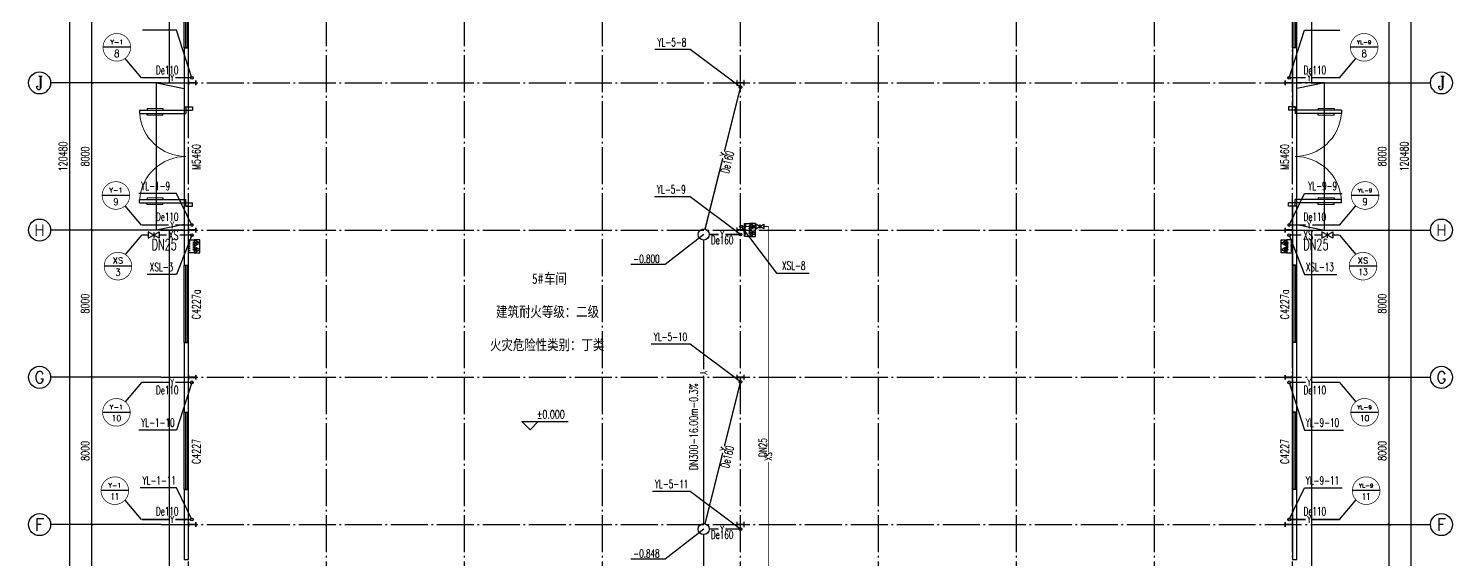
# Model space of a CAD drawing. Header units: millimetres. Extents: x 418304 to 847498, y 48187 to 111456.
# Drawn here: x 421323 to 421400.4, y 54653.5 to 54682.3 of the extents above; entities that cross this region are included whole.
import ezdxf
from ezdxf.enums import TextEntityAlignment as Align

# ---------------------------------------------------------------- set-up
doc = ezdxf.new("R2010")
doc.units = ezdxf.units.MM
doc.header["$LTSCALE"] = 1000
doc.linetypes.add('DOTE', pattern=[2.42, 2, -0.2, 0.02, -0.2])
for name, color, linetype in [('AXIS', 3, 'Continuous'), ('AXIS_TEXT', 7, 'Continuous'), ('COLUMN', 2, 'Continuous'), ('DIM_ELEV', 3, 'Continuous'), ('DIM_消防', 3, 'Continuous'), ('DIM_雨水', 3, 'Continuous'), ('DOTE', 8, 'DOTE'), ('EQUIP_消防', 7, 'Continuous'), ('PIPE-消防', 1, 'Continuous'), ('PIPE-雨水', 4, 'Continuous'), ('PUB_TEXT', 7, 'Continuous'), ('TEXT_消防', 7, 'Continuous'), ('TEXT_雨水', 7, 'Continuous'), ('TWT_LEAD', 3, 'Continuous'), ('TWT_TEXT', 7, 'Continuous'), ('VALVE_消防', 7, 'Continuous'), ('VPIPE-消防', 1, 'Continuous'), ('VPIPE-雨水', 4, 'Continuous'), ('WALL-PARAPET', 6, 'Continuous'), ('WELL_雨水', 4, 'Continuous'), ('WINDOW', 4, 'Continuous'), ('WINDOW_TEXT', 7, 'Continuous')]:
    doc.layers.add(name, color=color, linetype=linetype)
doc.styles.add('_TCH_AXIS', font='COMPLEX', dxfattribs={"bigfont": 'GBCBIG'})
doc.styles.add('_TCH_DIM', font='SIMPLEX', dxfattribs={"bigfont": 'GBCBIG'})
doc.styles.add('_TCH_DIM_T3', font='SIMPLEX', dxfattribs={"width": 0.705882, "bigfont": 'GBCBIG'})
doc.styles.add('_TCH_WINDOW', font='SIMPLEX', dxfattribs={"height": 3.5, "bigfont": 'GBCBIG'})
doc.styles.add('_TWT_CIRCLE', font='COMPLEX', dxfattribs={"width": 1.1, "height": 3, "bigfont": 'HZTXT'})
doc.styles.add('_TWT_PIPEDN', font='SIMPLEX', dxfattribs={"width": 0.8, "height": 3, "bigfont": 'HZTXT'})
doc.styles.add('_TWT_PIPETEXT', font='SIMPLEX', dxfattribs={"width": 0.8, "height": 3.5, "bigfont": 'HZTXT'})
doc.styles.add('_TWT_SERIAL', font='COMPLEX', dxfattribs={"width": 0.8, "height": 3, "bigfont": 'HZTXT'})
doc.styles.add('COMPLEX', font='COMPLEX')
doc.styles.add('YAYA', font='', dxfattribs={"width": 0.8, "height": 1})
doc.styles.get('YAYA').set_extended_font_data('SimSun')
doc.dimstyles.new('_TCH_ARCH&&150', dxfattribs={"dimtxt": 446.25, "dimasz": 150, "dimexe": 375, "dimexo": 450, "dimgap": 150, "dimtad": 1, "dimdec": 0, "dimzin": 0, "dimdsep": 46, "dimtxsty": '_TCH_DIM_T3', "dimblk": 'ARCHTICK', "dimcen": 0.09, "dimclrt": 7, "dimazin": 2, "dimtfac": 1, "dimtdec": 0, "dimtix": 1, "dimtmove": 2, "dimatfit": 3, "dimfxl": 0, "dimtolj": 1, "dimtzin": 0, "dimarcsym": 0})

# ---------------------------------------------------------------- blocks, each defined once
blk = doc.blocks.new('A$C797E1D2B')
at = {"layer": 'COLUMN'}
h = blk.add_hatch(color=256, dxfattribs=at)
h.paths.add_polyline_path([(125, 400), (250, 400), (250, 388), (130, 388), (130, 200), (125, 200)])
h.paths.add_polyline_path([(0, 400), (125, 400), (125, 200), (120, 200), (120, 388), (0, 388)])
h.paths.add_polyline_path([(0, 12), (120, 12), (120, 200), (125, 200), (125, 0), (0, 0)])
h.paths.add_polyline_path([(125, 200), (130, 200), (130, 12), (250, 12), (250, 0), (125, 0)])
blk.add_lwpolyline([(250, 0), (250, 12), (130, 12), (130, 388), (250, 388), (250, 400), (0, 400), (0, 388), (120, 388), (120, 12), (0, 12), (0, 0)], close=True, dxfattribs=at)
blk = doc.blocks.new('消防软管卷盘')
blk.add_lwpolyline([(4963954, 151899), (4963954, 150312), (4964641, 150312), (4964641, 151899)], close=True)
for points, const_width in [([(4964134, 151704), (4964482, 151704)], 1), ([(4964134, 151566), (4964482, 151566)], 1), ([(4964134, 151428), (4964482, 151428)], 1), ([(4964134, 151290), (4964482, 151290)], 1), ([(4964134, 151152), (4964482, 151152)], 1), ([(4964134, 151014), (4964482, 151014)], 0.1), ([(4964134, 150876), (4964482, 150876)], 1), ([(4964134, 150738), (4964482, 150738)], 1), ([(4964150, 150600), (4964499, 150600)], 1), ([(4964150, 150462), (4964499, 150462)], 1)]:
    blk.add_lwpolyline(points, dxfattribs=dict(const_width=const_width))
for centre, start, end in [((4964134, 151636), 90, 270), ((4964134, 151360), 90, 270), ((4964134, 151084), 90, 270), ((4964482, 151498), 270, 90), ((4964482, 151222), 270, 90), ((4964482, 150946), 270, 90), ((4964134, 150808), 90, 270), ((4964150, 150532), 90, 270), ((4964499, 150670), 270, 90)]:
    blk.add_arc(centre, 69, start, end)
blk = doc.blocks.new('$TwtSys$00000546')
h = blk.add_hatch()
h.set_pattern_fill('ANSI31', color=256, scale=200, style=0)
h.set_pattern_definition([(45, (-38543.802, -6670.83), (-17.67767, 17.67767), [])])
h.paths.add_polyline_path([(-65, 174), (65, 174), (65, 44), (-65, 44)])
for points in [[(0, 344), (-198, 0), (198, 0)], [(-65, 174), (65, 174), (65, 44), (-65, 44)]]:
    blk.add_lwpolyline(points, close=True)
blk = doc.blocks.new('92623')
blk.add_lwpolyline([(8910066, 83014), (8909273, 83014), (8909273, 82670), (8910066, 82670)], close=True)
at = {"xscale": -0.5, "yscale": 0.5, "zscale": 0.5, "rotation": 89.99999999998747}
blk.add_blockref('消防软管卷盘', (8985223, 2565334), dxfattribs=at)
at = {"layer": 'EQUIP_消防', "color": 8, "rotation": 180}
for p in [(8909471, 83014), (8909868, 83014)]:
    blk.add_blockref('$TwtSys$00000546', p, dxfattribs=at)
blk = doc.blocks.new('$DorLib2D$00000011')
for p, q in [((-0.467, 0.471), (-0.467, -0.062)), ((-0.467, 0.471), (-0.433, 0.471)), ((-0.433, 0.471), (-0.433, 0.004)), ((0.433, 0.471), (0.433, 0.004)), ((0.467, 0.471), (0.433, 0.471)), ((0.467, 0.471), (0.467, -0.062)), ((-0.483, 0.396), (-0.467, 0.396)), ((-0.417, 0.396), (-0.433, 0.396)), ((0.417, 0.396), (0.433, 0.396)), ((0.483, 0.396), (0.467, 0.396)), ((-0.483, 0.235), (-0.467, 0.235)), ((-0.417, 0.235), (-0.433, 0.235)), ((0.417, 0.235), (0.433, 0.235)), ((0.483, 0.235), (0.467, 0.235)), ((-0.5, 0.004), (-0.433, 0.004)), ((-0.5, 0.004), (-0.5, -0.062)), ((0.5, 0.004), (0.433, 0.004)), ((0.5, 0.004), (0.5, -0.062)), ((-0.5, -0.062), (-0.467, -0.062)), ((0.5, -0.062), (0.467, -0.062))]:
    blk.add_line(p, q)
at = {"lineweight": 13}
for p, q in [((-0.483, 0.396), (-0.483, 0.235)), ((-0.417, 0.396), (-0.417, 0.235)), ((0.417, 0.396), (0.417, 0.235)), ((0.483, 0.396), (0.483, 0.235))]:
    blk.add_line(p, q, dxfattribs=at)
for centre, start, end in [((-0.467, 0.004), 0, 85.904), ((0.467, 0.004), 94.096, 180)]:
    blk.add_arc(centre, 0.467, start, end, dxfattribs=at)
blk = doc.blocks.new('$TCHSYS$WIN2D')
for p, q in [((-0.5, 0.5), (0.5, 0.5)), ((-0.5, 0.5), (-0.5, -0.5)), ((0.5, 0.5), (0.5, -0.5)), ((0.5, 0.167), (-0.5, 0.167)), ((0.5, -0.167), (-0.5, -0.167)), ((-0.5, -0.5), (0.5, -0.5))]:
    blk.add_line(p, q)
blk = doc.blocks.new('_AXISO')
blk.add_circle((0, 0), 0.5)
at = {"layer": 'AXIS_TEXT', "style": 'COMPLEX', "width": 1.041667}
blk.add_attdef('A', text='', height=0.56, dxfattribs=at).set_placement((-0.25, -0.28), (0.25, -0.28), align=Align.FIT)
blk = doc.blocks.new('_ArchTick')
at = {"color": 0, "linetype": 'ByBlock', "const_width": 0.15}
blk.add_lwpolyline([(-0.5, -0.5), (0.5, 0.5)], dxfattribs=at)
blk = doc.blocks.new('*D410')
at = {"layer": 'AXIS', "color": 0, "lineweight": -2}
for p, q in [((446962, 185838), (442087, 185838)), ((442462, 65358), (442462, 185838)), ((446962, 65358), (442087, 65358))]:
    blk.add_line(p, q, dxfattribs=at)
at = {"layer": 'Defpoints', "color": 0}
for p in [(442462, 185838), (447412, 185838), (447412, 65358)]:
    blk.add_point(p, dxfattribs=at)
at = {"layer": 'AXIS', "color": 0, "lineweight": -2, "xscale": 150, "yscale": 150, "zscale": 150}
for p, rotation in [((442462, 185838), 90), ((442462, 65358), 270)]:
    blk.add_blockref('_ArchTick', p, dxfattribs=dict(at, rotation=rotation))
at = {"layer": 'AXIS', "color": 7, "insert": (442089, 125598), "char_height": 446.2, "attachment_point": 5, "rotation": 90, "style": '_TCH_DIM_T3'}
blk.add_mtext('\\A1;120480', dxfattribs=at)
blk = doc.blocks.new('*D416')
at = {"layer": 'AXIS', "color": 0, "lineweight": -2}
for p, q in [((446962, 105598), (443287, 105598)), ((443662, 97598), (443662, 105598)), ((446962, 97598), (443287, 97598))]:
    blk.add_line(p, q, dxfattribs=at)
at = {"layer": 'Defpoints', "color": 0}
for p in [(443662, 105598), (447412, 105598), (447412, 97598)]:
    blk.add_point(p, dxfattribs=at)
at = {"layer": 'AXIS', "color": 0, "lineweight": -2, "xscale": 150, "yscale": 150, "zscale": 150}
for p, rotation in [((443662, 105598), 90), ((443662, 97598), 270)]:
    blk.add_blockref('_ArchTick', p, dxfattribs=dict(at, rotation=rotation))
at = {"layer": 'AXIS', "color": 7, "insert": (443289, 101598), "char_height": 446.2, "attachment_point": 5, "rotation": 90, "style": '_TCH_DIM_T3'}
blk.add_mtext('\\A1;8000', dxfattribs=at)
blk = doc.blocks.new('*D417')
at = {"layer": 'AXIS', "color": 0, "lineweight": -2}
for p, q in [((446962, 113598), (443287, 113598)), ((443662, 105598), (443662, 113598)), ((446962, 105598), (443287, 105598))]:
    blk.add_line(p, q, dxfattribs=at)
at = {"layer": 'Defpoints', "color": 0}
for p in [(443662, 113598), (447412, 113598), (447412, 105598)]:
    blk.add_point(p, dxfattribs=at)
at = {"layer": 'AXIS', "color": 0, "lineweight": -2, "xscale": 150, "yscale": 150, "zscale": 150}
for p, rotation in [((443662, 113598), 90), ((443662, 105598), 270)]:
    blk.add_blockref('_ArchTick', p, dxfattribs=dict(at, rotation=rotation))
at = {"layer": 'AXIS', "color": 7, "insert": (443289, 109598), "char_height": 446.2, "attachment_point": 5, "rotation": 90, "style": '_TCH_DIM_T3'}
blk.add_mtext('\\A1;8000', dxfattribs=at)
blk = doc.blocks.new('*D418')
at = {"layer": 'AXIS', "color": 0, "lineweight": -2}
for p, q in [((446962, 121598), (443287, 121598)), ((443662, 113598), (443662, 121598)), ((446962, 113598), (443287, 113598))]:
    blk.add_line(p, q, dxfattribs=at)
at = {"layer": 'Defpoints', "color": 0}
for p in [(443662, 121598), (447412, 121598), (447412, 113598)]:
    blk.add_point(p, dxfattribs=at)
at = {"layer": 'AXIS', "color": 0, "lineweight": -2, "xscale": 150, "yscale": 150, "zscale": 150}
for p, rotation in [((443662, 121598), 90), ((443662, 113598), 270)]:
    blk.add_blockref('_ArchTick', p, dxfattribs=dict(at, rotation=rotation))
at = {"layer": 'AXIS', "color": 7, "insert": (443289, 117598), "char_height": 446.2, "attachment_point": 5, "rotation": 90, "style": '_TCH_DIM_T3'}
blk.add_mtext('\\A1;8000', dxfattribs=at)
blk = doc.blocks.new('*D419')
at = {"layer": 'AXIS', "color": 0, "lineweight": -2}
for p, q in [((446962, 129598), (443287, 129598)), ((443662, 121598), (443662, 129598)), ((446962, 121598), (443287, 121598))]:
    blk.add_line(p, q, dxfattribs=at)
at = {"layer": 'Defpoints', "color": 0}
for p in [(443662, 129598), (447412, 129598), (447412, 121598)]:
    blk.add_point(p, dxfattribs=at)
at = {"layer": 'AXIS', "color": 0, "lineweight": -2, "xscale": 150, "yscale": 150, "zscale": 150}
for p, rotation in [((443662, 129598), 90), ((443662, 121598), 270)]:
    blk.add_blockref('_ArchTick', p, dxfattribs=dict(at, rotation=rotation))
at = {"layer": 'AXIS', "color": 7, "insert": (443289, 125598), "char_height": 446.2, "attachment_point": 5, "rotation": 90, "style": '_TCH_DIM_T3'}
blk.add_mtext('\\A1;8000', dxfattribs=at)
blk = doc.blocks.new('*D420')
at = {"layer": 'AXIS', "color": 0, "lineweight": -2}
for p, q in [((446962, 137598), (443287, 137598)), ((443662, 129598), (443662, 137598)), ((446962, 129598), (443287, 129598))]:
    blk.add_line(p, q, dxfattribs=at)
at = {"layer": 'Defpoints', "color": 0}
for p in [(443662, 137598), (447412, 137598), (447412, 129598)]:
    blk.add_point(p, dxfattribs=at)
at = {"layer": 'AXIS', "color": 0, "lineweight": -2, "xscale": 150, "yscale": 150, "zscale": 150}
for p, rotation in [((443662, 137598), 90), ((443662, 129598), 270)]:
    blk.add_blockref('_ArchTick', p, dxfattribs=dict(at, rotation=rotation))
at = {"layer": 'AXIS', "color": 7, "insert": (443289, 133598), "char_height": 446.2, "attachment_point": 5, "rotation": 90, "style": '_TCH_DIM_T3'}
blk.add_mtext('\\A1;8000', dxfattribs=at)
blk = doc.blocks.new('*D428')
at = {"layer": 'AXIS', "color": 0, "lineweight": -2}
for p, q in [((510862, 185838), (515737, 185838)), ((515362, 65358), (515362, 185838)), ((510862, 65358), (515737, 65358))]:
    blk.add_line(p, q, dxfattribs=at)
at = {"layer": 'Defpoints', "color": 0}
for p in [(510412, 185838), (515362, 185838), (510412, 65358)]:
    blk.add_point(p, dxfattribs=at)
at = {"layer": 'AXIS', "color": 0, "lineweight": -2, "xscale": 150, "yscale": 150, "zscale": 150}
for p, rotation in [((515362, 185838), 90), ((515362, 65358), 270)]:
    blk.add_blockref('_ArchTick', p, dxfattribs=dict(at, rotation=rotation))
at = {"layer": 'AXIS', "color": 7, "insert": (514989, 125598), "char_height": 446.2, "attachment_point": 5, "rotation": 90, "style": '_TCH_DIM_T3'}
blk.add_mtext('\\A1;120480', dxfattribs=at)
blk = doc.blocks.new('*D434')
at = {"layer": 'AXIS', "color": 0, "lineweight": -2}
for p, q in [((510862, 105598), (514537, 105598)), ((514162, 97598), (514162, 105598)), ((510862, 97598), (514537, 97598))]:
    blk.add_line(p, q, dxfattribs=at)
at = {"layer": 'Defpoints', "color": 0}
for p in [(510412, 105598), (514162, 105598), (510412, 97598)]:
    blk.add_point(p, dxfattribs=at)
at = {"layer": 'AXIS', "color": 0, "lineweight": -2, "xscale": 150, "yscale": 150, "zscale": 150}
for p, rotation in [((514162, 105598), 90), ((514162, 97598), 270)]:
    blk.add_blockref('_ArchTick', p, dxfattribs=dict(at, rotation=rotation))
at = {"layer": 'AXIS', "color": 7, "insert": (513789, 101598), "char_height": 446.2, "attachment_point": 5, "rotation": 90, "style": '_TCH_DIM_T3'}
blk.add_mtext('\\A1;8000', dxfattribs=at)
blk = doc.blocks.new('*D435')
at = {"layer": 'AXIS', "color": 0, "lineweight": -2}
for p, q in [((510862, 113598), (514537, 113598)), ((514162, 105598), (514162, 113598)), ((510862, 105598), (514537, 105598))]:
    blk.add_line(p, q, dxfattribs=at)
at = {"layer": 'Defpoints', "color": 0}
for p in [(510412, 113598), (514162, 113598), (510412, 105598)]:
    blk.add_point(p, dxfattribs=at)
at = {"layer": 'AXIS', "color": 0, "lineweight": -2, "xscale": 150, "yscale": 150, "zscale": 150}
for p, rotation in [((514162, 113598), 90), ((514162, 105598), 270)]:
    blk.add_blockref('_ArchTick', p, dxfattribs=dict(at, rotation=rotation))
at = {"layer": 'AXIS', "color": 7, "insert": (513789, 109598), "char_height": 446.2, "attachment_point": 5, "rotation": 90, "style": '_TCH_DIM_T3'}
blk.add_mtext('\\A1;8000', dxfattribs=at)
blk = doc.blocks.new('*D436')
at = {"layer": 'AXIS', "color": 0, "lineweight": -2}
for p, q in [((510862, 121598), (514537, 121598)), ((514162, 113598), (514162, 121598)), ((510862, 113598), (514537, 113598))]:
    blk.add_line(p, q, dxfattribs=at)
at = {"layer": 'Defpoints', "color": 0}
for p in [(510412, 121598), (514162, 121598), (510412, 113598)]:
    blk.add_point(p, dxfattribs=at)
at = {"layer": 'AXIS', "color": 0, "lineweight": -2, "xscale": 150, "yscale": 150, "zscale": 150}
for p, rotation in [((514162, 121598), 90), ((514162, 113598), 270)]:
    blk.add_blockref('_ArchTick', p, dxfattribs=dict(at, rotation=rotation))
at = {"layer": 'AXIS', "color": 7, "insert": (513789, 117598), "char_height": 446.2, "attachment_point": 5, "rotation": 90, "style": '_TCH_DIM_T3'}
blk.add_mtext('\\A1;8000', dxfattribs=at)
blk = doc.blocks.new('*D437')
at = {"layer": 'AXIS', "color": 0, "lineweight": -2}
for p, q in [((510862, 129598), (514537, 129598)), ((514162, 121598), (514162, 129598)), ((510862, 121598), (514537, 121598))]:
    blk.add_line(p, q, dxfattribs=at)
at = {"layer": 'Defpoints', "color": 0}
for p in [(510412, 129598), (514162, 129598), (510412, 121598)]:
    blk.add_point(p, dxfattribs=at)
at = {"layer": 'AXIS', "color": 0, "lineweight": -2, "xscale": 150, "yscale": 150, "zscale": 150}
for p, rotation in [((514162, 129598), 90), ((514162, 121598), 270)]:
    blk.add_blockref('_ArchTick', p, dxfattribs=dict(at, rotation=rotation))
at = {"layer": 'AXIS', "color": 7, "insert": (513789, 125598), "char_height": 446.2, "attachment_point": 5, "rotation": 90, "style": '_TCH_DIM_T3'}
blk.add_mtext('\\A1;8000', dxfattribs=at)
blk = doc.blocks.new('*D438')
at = {"layer": 'AXIS', "color": 0, "lineweight": -2}
for p, q in [((510862, 137598), (514537, 137598)), ((514162, 129598), (514162, 137598)), ((510862, 129598), (514537, 129598))]:
    blk.add_line(p, q, dxfattribs=at)
at = {"layer": 'Defpoints', "color": 0}
for p in [(510412, 137598), (514162, 137598), (510412, 129598)]:
    blk.add_point(p, dxfattribs=at)
at = {"layer": 'AXIS', "color": 0, "lineweight": -2, "xscale": 150, "yscale": 150, "zscale": 150}
for p, rotation in [((514162, 137598), 90), ((514162, 129598), 270)]:
    blk.add_blockref('_ArchTick', p, dxfattribs=dict(at, rotation=rotation))
at = {"layer": 'AXIS', "color": 7, "insert": (513789, 133598), "char_height": 446.2, "attachment_point": 5, "rotation": 90, "style": '_TCH_DIM_T3'}
blk.add_mtext('\\A1;8000', dxfattribs=at)
blk = doc.blocks.new('$VALVE$00000296')
for points in [[(-125, 72), (-125, -72), (125, 72), (125, -72), (-125, 72)], [(0, 60), (0, -64)]]:
    blk.add_lwpolyline(points)
for p in [(-125, 0), (125, 0)]:
    blk.add_point(p)
blk = doc.blocks.new('$TwtSys$00000187')
blk.add_circle((0, 0, 0), 0.5)
blk = doc.blocks.new('32555')
at = {"layer": 'PIPE-消防', "linetype": 'Continuous'}
for points in [[(480424.9, 121794.8), (480424.9, 121821), (480451.2, 121821)], [(480424.9, 121794.8), (480451.2, 121794.8), (480451.2, 121821)]]:
    blk.add_hatch(color=256, dxfattribs=at).paths.add_polyline_path(points)
at = {"color": 8, "ltscale": 0.5}
for p, q in [((447171.7, 129597.8), (448671.7, 129297.8)), ((510651.7, 129597.8), (509151.7, 129297.8)), ((448671.7, 121897.8), (447171.7, 121597.8)), ((509151.7, 121897.8), (510651.7, 121597.8))]:
    blk.add_line(p, q, dxfattribs=at)
for points in [[(447871.7, 129597.8), (447871.7, 169597.8)], [(509951.7, 169597.8), (509951.7, 129597.8)], [(448671.7, 121597.8), (447171.7, 121597.8), (447171.7, 129597.8), (448671.7, 129597.8)], [(509151.7, 121597.8), (510651.7, 121597.8), (510651.7, 129597.8), (509151.7, 129597.8)], [(447871.7, 81597.8), (447871.7, 121597.8)], [(509951.7, 121597.8), (509951.7, 81597.8)]]:
    blk.add_lwpolyline(points, dxfattribs=at)
at = {"layer": 'AXIS'}
for p, q in [((447411.7, 129597.8), (441411.7, 129597.8)), ((510411.7, 129597.8), (516411.7, 129597.8)), ((447411.7, 121597.8), (441411.7, 121597.8)), ((510411.7, 121597.8), (516411.7, 121597.8)), ((447411.7, 113597.8), (441411.7, 113597.8)), ((510411.7, 113597.8), (516411.7, 113597.8)), ((447411.7, 105597.8), (441411.7, 105597.8)), ((510411.7, 105597.8), (516411.7, 105597.8))]:
    blk.add_line(p, q, dxfattribs=at)
at = {"layer": 'DIM_ELEV'}
for p, q in [((467471.9, 110751.2), (467021.9, 111201.2)), ((467021.9, 111201.2), (469541.9, 111201.2)), ((467471.9, 110751.2), (467921.9, 111201.2))]:
    blk.add_line(p, q, dxfattribs=at)
at = {"layer": 'DIM_消防'}
for p, q in [((445762.7, 131527.8), (444262.7, 131527.8)), ((446354.6, 129873), (445463.1, 130921.4)), ((511468.9, 129873), (512360.3, 130921.4)), ((513560.7, 131527.8), (512060.7, 131527.8)), ((445714.9, 123477.7), (444214.9, 123477.7)), ((513608.5, 123477.7), (512108.5, 123477.7)), ((446354.6, 121872.6), (445463.1, 122921)), ((511468.9, 121872.6), (512360.3, 122921)), ((478952.7, 121794.8), (480876.9, 119260)), ((446354.6, 121323), (445463.1, 120274.5)), ((449094.9, 121323), (448257, 119188.2, 3000)), ((508728.5, 121323), (509566.4, 119188.2, 3000)), ((511468.9, 121323), (512360.3, 120274.5)), ((445824.9, 119636.3), (444324.9, 119636.3)), ((480876.9, 119260), (482649.3, 119260)), ((513498.5, 119636.3), (511998.5, 119636.3)), ((448257, 119188.2, 3000), (446669.5, 119188.2, 3000)), ((509566.4, 119188.2, 3000), (511325.5, 119188.2, 3000)), ((446354.6, 113322.6), (445463.1, 112274.1)), ((511468.9, 113322.6), (512360.3, 112274.1)), ((445740.8, 111694), (444240.8, 111694)), ((513582.6, 111694), (512082.6, 111694)), ((445654.9, 107438.8), (444154.9, 107438.8)), ((446354.6, 105872.6), (445463.1, 106921)), ((511468.9, 105872.6), (512360.3, 106921)), ((513668.5, 107438.8), (512168.5, 107438.8))]:
    blk.add_line(p, q, dxfattribs=at)
at = {"layer": 'DIM_消防', "const_width": 37.5}
for points in [[(445762.7, 131527.8, 1), (444262.7, 131527.8, 1)], [(513560.7, 131527.8, 1), (512060.7, 131527.8, 1)], [(445714.9, 123477.7, 1), (444214.9, 123477.7, 1)], [(513608.5, 123477.7, 1), (512108.5, 123477.7, 1)], [(445824.9, 119636.3, 1), (444324.9, 119636.3, 1)], [(513498.5, 119636.3, 1), (511998.5, 119636.3, 1)], [(445740.8, 111694, 1), (444240.8, 111694, 1)], [(513582.6, 111694, 1), (512082.6, 111694, 1)], [(445654.9, 107438.8, 1), (444154.9, 107438.8, 1)], [(513668.5, 107438.8, 1), (512168.5, 107438.8, 1)]]:
    blk.add_lwpolyline(points, format="xyb", close=True, dxfattribs=at)
at = {"layer": 'DIM_雨水'}
for p, q in [((448260.9, 132462.1), (446408.2, 132462.1)), ((449094.9, 129873), (448260.9, 132462.1)), ((508728.5, 129873), (509562.6, 132462.1)), ((509562.6, 132462.1), (511482.6, 132462.1)), ((476181.3, 131401.4), (474261.3, 131401.4)), ((478911.7, 129357.8, 3000), (476181.3, 131401.4)), ((448260.9, 123584.4), (446205.3, 123584.4)), ((449094.9, 121872.6), (448260.9, 123584.4)), ((476181.3, 123401.4), (474234.2, 123401.4)), ((478911.7, 121357.8, 3000), (476181.3, 123401.4)), ((508728.5, 121872.6), (509562.6, 123584.4)), ((509562.6, 123584.4), (511618.2, 123584.4)), ((476181.3, 115391.4), (474057.4, 115391.4)), ((478911.7, 113347.8, 3000), (476181.3, 115391.4)), ((449094.9, 113322.6), (448260.9, 110733.4)), ((508728.5, 113322.6), (509562.6, 110733.4)), ((448260.9, 110733.4), (446205.3, 110733.4)), ((509562.6, 110733.4), (511686.4, 110733.4)), ((448260.9, 107584.4), (446273.2, 107584.4)), ((449094.9, 105872.6), (448260.9, 107584.4)), ((476181.3, 107391.4), (474125.6, 107391.4)), ((478911.7, 105347.8, 3000), (476181.3, 107391.4)), ((508728.5, 105872.6), (509562.6, 107584.4)), ((509562.6, 107584.4), (511618.2, 107584.4))]:
    blk.add_line(p, q, dxfattribs=at)
at = {"layer": 'DOTE'}
for p, q in [((448911.7, 64097.8), (448911.7, 187097.8)), ((456411.7, 64097.8), (456411.7, 187097.8)), ((463911.7, 64097.8), (463911.7, 187097.8)), ((471411.7, 64097.8), (471411.7, 187097.8)), ((478911.7, 64097.8), (478911.7, 187097.8)), ((486411.7, 64097.8), (486411.7, 187097.8)), ((493911.7, 64097.8), (493911.7, 187097.8)), ((501411.7, 64097.8), (501411.7, 187097.8)), ((508911.7, 64097.8), (508911.7, 187097.8)), ((447411.7, 129597.8), (510411.7, 129597.8)), ((447411.7, 121597.8), (510411.7, 121597.8)), ((447411.7, 113597.8), (510411.7, 113597.8)), ((447411.7, 105597.8), (510411.7, 105597.8))]:
    blk.add_line(p, q, dxfattribs=at)
at = {"layer": 'PIPE-消防', "linetype": 'Continuous', "ltscale": 0.75, "const_width": 52.5}
for points in [[(479027.7, 121794.8), (479737, 121794.8)], [(480187, 121794.8), (480424.9, 121794.8)], [(480424.9, 121794.8), (480424.9, 109530)], [(480424.9, 108991.5), (480424.9, 97794.8)]]:
    blk.add_lwpolyline(points, dxfattribs=at)
at = {"layer": 'PIPE-消防', "linetype": 'Continuous', "const_width": 70}
for points in [[(446723, 121323), (446371.3, 121323)], [(447717.8, 121323), (447323, 121323)], [(448994.9, 121323), (448435.9, 121323)], [(508828.5, 121323), (509387.5, 121323)], [(510105.6, 121323), (510500.4, 121323)], [(511100.4, 121323), (511452.2, 121323)]]:
    blk.add_lwpolyline(points, dxfattribs=at)
at = {"layer": 'PIPE-雨水', "linetype": 'Continuous', "ltscale": 0.75, "const_width": 75}
for points in [[(447834.2, 129873), (446354.6, 129873)], [(449019.9, 129873), (448201.3, 129873)], [(478037.9, 125862.5), (478893.5, 129285)], [(508803.5, 129873), (509622.1, 129873)], [(509989.3, 129873), (511468.9, 129873)], [(476984.5, 121648.8), (477948.9, 125506.3)], [(447834.2, 121872.6), (446354.6, 121872.6)], [(449019.9, 121872.6), (448201.3, 121872.6)], [(508803.5, 121872.6), (509622.1, 121872.6)], [(509989.3, 121872.6), (511468.9, 121872.6)], [(476911.7, 121057.8), (476911.7, 114022.7)], [(447834.2, 113322.6), (446354.6, 113322.6)], [(449019.9, 113322.6), (448201.3, 113322.6)], [(476911.7, 113689.8), (476911.7, 105647.8)], [(478037.9, 109852.5), (478893.5, 113275)], [(508803.5, 113322.6), (509622.1, 113322.6)], [(509989.3, 113322.6), (511468.9, 113322.6)], [(476984.5, 105638.8), (477948.9, 109496.3)], [(447834.2, 105872.6), (446354.6, 105872.6)], [(449019.9, 105872.6), (448201.3, 105872.6)], [(508803.5, 105872.6), (509622.1, 105872.6)], [(509989.3, 105872.6), (511468.9, 105872.6)], [(476911.7, 105047.8), (476911.7, 98022.7)]]:
    blk.add_lwpolyline(points, dxfattribs=at)
at = {"layer": 'PIPE-雨水', "linetype": 'Continuous', "ltscale": 1.5, "const_width": 75}
for points in [[(477720.6, 121357.8), (477211.7, 121357.8)], [(478836.7, 121357.8), (478087.7, 121357.8)], [(477720.6, 105347.8), (477211.7, 105347.8)], [(478836.7, 105347.8), (478087.7, 105347.8)]]:
    blk.add_lwpolyline(points, dxfattribs=at)
at = {"layer": 'TWT_LEAD'}
for p, q in [((476911.7, 121357.8), (474810.2, 119719.1)), ((474810.2, 119719.1), (472948.8, 119719.1)), ((476911.7, 105347.8), (474810.2, 103709.1)), ((474810.2, 103709.1), (472948.8, 103709.1))]:
    blk.add_line(p, q, dxfattribs=at)
at = {"layer": 'VPIPE-消防', "linetype": 'Continuous'}
for centre in [(478952.7, 121794.8), (449094.9, 121323), (508728.5, 121323)]:
    blk.add_circle(centre, 75, dxfattribs=at)
at = {"layer": 'VPIPE-雨水', "linetype": 'Continuous'}
for centre in [(449094.9, 129873), (478911.7, 129357.8), (508728.5, 129873), (449094.9, 121872.6), (508728.5, 121872.6), (478911.7, 121357.8), (449094.9, 113322.6), (478911.7, 113347.8), (508728.5, 113322.6), (449094.9, 105872.6), (478911.7, 105347.8), (508728.5, 105872.6)]:
    blk.add_circle(centre, 75, dxfattribs=at)
at = {"layer": 'WALL-PARAPET'}
for p, q in [((448671.7, 131497.8), (448671.7, 128297.8)), ((448911.7, 131497.8), (448671.7, 131497.8)), ((448911.7, 128297.8), (448911.7, 131497.8)), ((509151.7, 131497.8), (508911.7, 131497.8)), ((508911.7, 131497.8), (508911.7, 128297.8)), ((509151.7, 128297.8), (509151.7, 131497.8)), ((448671.7, 128297.8), (448911.7, 128297.8)), ((508911.7, 128297.8), (509151.7, 128297.8)), ((448671.7, 122897.8), (448671.7, 119697.8)), ((448911.7, 122897.8), (448671.7, 122897.8)), ((448911.7, 119697.8), (448911.7, 122897.8)), ((509151.7, 122897.8), (508911.7, 122897.8)), ((508911.7, 122897.8), (508911.7, 119697.8)), ((509151.7, 119697.8), (509151.7, 122897.8)), ((448671.7, 119697.8), (448911.7, 119697.8)), ((508911.7, 119697.8), (509151.7, 119697.8)), ((448671.7, 115497.8), (448671.7, 111697.8)), ((448911.7, 115497.8), (448671.7, 115497.8)), ((448911.7, 111697.8), (448911.7, 115497.8)), ((509151.7, 115497.8), (508911.7, 115497.8)), ((508911.7, 115497.8), (508911.7, 111697.8)), ((509151.7, 111697.8), (509151.7, 115497.8)), ((448671.7, 111697.8), (448911.7, 111697.8)), ((508911.7, 111697.8), (509151.7, 111697.8)), ((448671.7, 107497.8), (448671.7, 103697.8)), ((448911.7, 107497.8), (448671.7, 107497.8)), ((448911.7, 103697.8), (448911.7, 107497.8)), ((509151.7, 107497.8), (508911.7, 107497.8)), ((508911.7, 107497.8), (508911.7, 103697.8)), ((509151.7, 103697.8), (509151.7, 107497.8)), ((448671.7, 103697.8), (448911.7, 103697.8)), ((508911.7, 103697.8), (509151.7, 103697.8))]:
    blk.add_line(p, q, dxfattribs=at)
at = {"layer": 'WINDOW'}
for p, q in [((448671.7, 128297.8), (448671.7, 122897.8)), ((509151.7, 122897.8), (509151.7, 128297.8))]:
    blk.add_line(p, q, dxfattribs=at)
at = {"rotation": 270}
for p in [(448911.7, 129722.8), (478711.7, 129722.8), (508511.7, 129722.8), (448911.7, 121722.8), (478711.7, 121722.8), (508511.7, 121722.8), (448911.7, 113722.8), (478711.7, 113722.8), (508511.7, 113722.8), (448911.7, 105722.8), (478711.7, 105722.8), (508511.7, 105722.8)]:
    blk.add_blockref('A$C797E1D2B', p, dxfattribs=at)
at = {"yscale": 0.882, "zscale": 0.882}
for p, xscale, rotation in [((552644.8, -7736725.5), 0.882, 90), ((522432.8, -7737613.6), 0.882, 90), ((435390.7, -7737613.6), -0.882, 270)]:
    blk.add_blockref('92623', p, dxfattribs=dict(at, xscale=xscale, rotation=rotation))
at = {"layer": 'AXIS'}
ref = blk.add_blockref('_AXISO', (440811.7, 129597.8), dxfattribs=dict(at, xscale=1200, yscale=1200, zscale=1200))
ref.add_attrib('A', 'J', dxfattribs={"layer": 'AXIS_TEXT', "height": 744.1, "style": '_TCH_AXIS'}).set_placement((440616.8, 129225.7), (441006.6, 129225.7), align=Align.FIT)
ref = blk.add_blockref('_AXISO', (517011.7, 129597.8), dxfattribs=dict(at, xscale=1200, yscale=1200, zscale=1200))
ref.add_attrib('A', 'J', dxfattribs={"layer": 'AXIS_TEXT', "height": 744.1, "style": '_TCH_AXIS'}).set_placement((516816.8, 129225.7), (517206.6, 129225.7), align=Align.FIT)
ref = blk.add_blockref('_AXISO', (440811.7, 121597.8), dxfattribs=dict(at, xscale=1200, yscale=1200, zscale=1200))
ref.add_attrib('A', 'H', dxfattribs={"layer": 'AXIS_TEXT', "height": 608.3, "style": '_TCH_AXIS'}).set_placement((440522.1, 121293.6), (441101.4, 121293.6), align=Align.FIT)
ref = blk.add_blockref('_AXISO', (517011.7, 121597.8), dxfattribs=dict(at, xscale=1200, yscale=1200, zscale=1200))
ref.add_attrib('A', 'H', dxfattribs={"layer": 'AXIS_TEXT', "height": 608.3, "style": '_TCH_AXIS'}).set_placement((516722.1, 121293.6), (517301.4, 121293.6), align=Align.FIT)
ref = blk.add_blockref('_AXISO', (440811.7, 113597.8), dxfattribs=dict(at, xscale=1200, yscale=1200, zscale=1200))
ref.add_attrib('A', 'G', dxfattribs={"layer": 'AXIS_TEXT', "height": 637.8, "style": '_TCH_AXIS'}).set_placement((440538.4, 113278.9), (441085.1, 113278.9), align=Align.FIT)
ref = blk.add_blockref('_AXISO', (517011.7, 113597.8), dxfattribs=dict(at, xscale=1200, yscale=1200, zscale=1200))
ref.add_attrib('A', 'G', dxfattribs={"layer": 'AXIS_TEXT', "height": 637.8, "style": '_TCH_AXIS'}).set_placement((516738.4, 113278.9), (517285.1, 113278.9), align=Align.FIT)
ref = blk.add_blockref('_AXISO', (440811.7, 105597.8), dxfattribs=dict(at, xscale=1200, yscale=1200, zscale=1200))
ref.add_attrib('A', 'F', dxfattribs={"layer": 'AXIS_TEXT', "height": 668.2, "style": '_TCH_AXIS'}).set_placement((440557.2, 105263.7), (441066.3, 105263.7), align=Align.FIT)
ref = blk.add_blockref('_AXISO', (517011.7, 105597.8), dxfattribs=dict(at, xscale=1200, yscale=1200, zscale=1200))
ref.add_attrib('A', 'F', dxfattribs={"layer": 'AXIS_TEXT', "height": 668.2, "style": '_TCH_AXIS'}).set_placement((516757.2, 105263.7), (517266.3, 105263.7), align=Align.FIT)
at = {"layer": 'VALVE_消防'}
for p, xscale, yscale, zscale in [((479962, 121794.8), 1.8, 1.8, 1.8), ((510800.4, 121323), -2.4, 2.4, 2.4)]:
    blk.add_blockref('$VALVE$00000296', p, dxfattribs=dict(at, xscale=xscale, yscale=yscale, zscale=zscale))
at = {"layer": 'VALVE_消防', "xscale": -2.4, "yscale": -2.4, "zscale": 2.4, "rotation": 180}
blk.add_blockref('$VALVE$00000296', (447023, 121323), dxfattribs=at)
at = {"layer": 'WELL_雨水', "xscale": 600, "yscale": 600, "zscale": 600, "rotation": 90}
for p in [(476911.7, 121357.8), (476911.7, 105347.8)]:
    blk.add_blockref('$TwtSys$00000187', p, dxfattribs=at)
at = {"layer": 'WINDOW'}
ref = blk.add_blockref('$TCHSYS$WIN2D', (448791.7, 133597.8), dxfattribs=dict(at, xscale=-4200, yscale=-240, zscale=-4200, rotation=270))
ref.add_attrib('A', 'C4227', (449554.7, 132885.3), dxfattribs={"layer": 'WINDOW_TEXT', "height": 446.25, "rotation": 90, "style": '_TCH_WINDOW', "width": 0.705882})
ref = blk.add_blockref('$TCHSYS$WIN2D', (509031.7, 133597.8), dxfattribs=dict(at, xscale=4200, yscale=-240, zscale=4200, rotation=90))
ref.add_attrib('A', 'C4227', (508715, 132885.3), dxfattribs={"layer": 'WINDOW_TEXT', "height": 446.25, "rotation": 90, "style": '_TCH_WINDOW', "width": 0.705882})
ref = blk.add_blockref('$DorLib2D$00000011', (448791.7, 125597.8), dxfattribs=dict(at, xscale=5400, yscale=-5400, zscale=5400, rotation=270))
ref.add_attrib('A', 'M5460', (449554.7, 124862.8), dxfattribs={"layer": 'WINDOW_TEXT', "height": 446.25, "rotation": 90, "style": '_TCH_WINDOW', "width": 0.705882})
ref = blk.add_blockref('$DorLib2D$00000011', (509031.7, 125597.8), dxfattribs=dict(at, xscale=-5400, yscale=-5400, zscale=-5400, rotation=90))
ref.add_attrib('A', 'M5460', (508715, 124862.8), dxfattribs={"layer": 'WINDOW_TEXT', "height": 446.25, "rotation": 90, "style": '_TCH_WINDOW', "width": 0.705882})
ref = blk.add_blockref('$TCHSYS$WIN2D', (448791.7, 117597.8), dxfattribs=dict(at, xscale=-4200, yscale=-240, zscale=-4200, rotation=270))
ref.add_attrib('A', 'C4227a', (449554.7, 116750.3), dxfattribs={"layer": 'WINDOW_TEXT', "height": 446.25, "rotation": 90, "style": '_TCH_WINDOW', "width": 0.705882})
ref = blk.add_blockref('$TCHSYS$WIN2D', (509031.7, 117597.8), dxfattribs=dict(at, xscale=4200, yscale=-240, zscale=4200, rotation=90))
ref.add_attrib('A', 'C4227a', (508715, 116750.3), dxfattribs={"layer": 'WINDOW_TEXT', "height": 446.25, "rotation": 90, "style": '_TCH_WINDOW', "width": 0.705882})
ref = blk.add_blockref('$TCHSYS$WIN2D', (448791.7, 109597.8), dxfattribs=dict(at, xscale=-4200, yscale=-240, zscale=-4200, rotation=270))
ref.add_attrib('A', 'C4227', (449554.7, 108885.3), dxfattribs={"layer": 'WINDOW_TEXT', "height": 446.25, "rotation": 90, "style": '_TCH_WINDOW', "width": 0.705882})
ref = blk.add_blockref('$TCHSYS$WIN2D', (509031.7, 109597.8), dxfattribs=dict(at, xscale=4200, yscale=-240, zscale=4200, rotation=90))
ref.add_attrib('A', 'C4227', (508715, 108885.3), dxfattribs={"layer": 'WINDOW_TEXT', "height": 446.25, "rotation": 90, "style": '_TCH_WINDOW', "width": 0.705882})
at = {"layer": 'DIM_消防', "color": 7, "style": '_TWT_CIRCLE'}
for s, height, p, p2 in [('Y-1', 245.45, (444652.7, 131692.8), (445372.7, 131692.8)), ('YL-9', 192.04, (512413.4, 131705.4), (513208.1, 131705.4)), ('8', 388.1, (444870.4, 131000.4), (445155, 131000.4)), ('8', 388.1, (512668.4, 131000.4), (512953.1, 131000.4)), ('Y-1', 245.45, (444604.9, 123642.7), (445324.9, 123642.7)), ('YL-9', 192.04, (512461.2, 123655.3), (513255.9, 123655.3)), ('9', 388.1, (444822.6, 122950.3), (445107.2, 122950.3)), ('9', 388.1, (512716.2, 122950.3), (513000.8, 122950.3)), ('XS', 317.96, (444791.8, 119786.9), (445358.1, 119786.9)), ('XS', 317.96, (512465.4, 119786.9), (513031.7, 119786.9)), ('3', 388.1, (444932.6, 119108.9), (445217.2, 119108.9)), ('13', 336.64, (512492.8, 119152.3), (513004.2, 119152.3)), ('Y-1', 245.45, (444630.8, 111859), (445350.8, 111859)), ('10', 336.64, (444735.1, 111210), (445246.5, 111210)), ('YL-9', 192.04, (512435.3, 111871.6), (513230, 111871.6)), ('10', 336.64, (512577, 111210), (513088.3, 111210)), ('Y-1', 245.45, (444544.9, 107603.8), (445264.9, 107603.8)), ('YL-9', 192.04, (512521.2, 107616.4), (513315.8, 107616.4)), ('11', 355.19, (444681.7, 106939.2), (445128.2, 106939.2)), ('11', 355.19, (512695.2, 106939.2), (513141.8, 106939.2))]:
    blk.add_text(s, height=height, dxfattribs=at).set_placement(p, p2, align=Align.FIT)
at = {"layer": 'PUB_TEXT'}
for s, height, style, width, p in [('5#', 569.62, 'YAYA', 0.8, (467580.8, 118678.3)), ('车间', 569.62, 'YAYA', 0.8, (468228.9, 118678.3)), ('建筑耐火等级：二级', 569.62, 'YAYA', 0.8, (465626.4, 116878.3)), ('火灾危险性类别：丁类', 569.62, 'YAYA', 0.8, (465294.7, 115078.3)), ('%%P0.000', 446.25, '_TCH_DIM', 0.705882, (467846.9, 111358.7))]:
    blk.add_text(s, height=height, dxfattribs=dict(at, style=style, width=width)).set_placement(p)
at = {"layer": 'TEXT_消防', "style": '_TWT_PIPETEXT', "width": 0.64}
for p in [(447817.8, 121073), (509487.5, 121073)]:
    blk.add_text('XS', height=500, dxfattribs=at).set_placement(p)
at = {"layer": 'TEXT_消防', "linetype": 'Continuous', "style": '_TWT_PIPEDN', "width": 0.64}
for p in [(446908.3, 120510.5), (509507.1, 120510.5)]:
    blk.add_text('DN25', height=600, dxfattribs=at).set_placement(p)
blk.add_text('DN25', height=450, rotation=90, dxfattribs=at).set_placement((480349.9, 109266.8))
at = {"layer": 'TEXT_消防', "style": '_TWT_PIPETEXT', "width": 0.64}
blk.add_text('XS', height=375, rotation=90, dxfattribs=at).set_placement((480612.4, 109066.5))
at = {"layer": 'TEXT_雨水', "linetype": 'Continuous', "style": '_TWT_PIPEDN', "width": 0.64}
for s, p in [('De110', (447141.9, 130068.9)), ('De110', (509515.8, 130068.9)), ('De110', (447141.9, 122093.6)), ('De110', (509515.8, 122093.6)), ('De160', (477301.4, 120832.8)), ('De110', (447141.9, 112676.6)), ('De110', (509515.8, 112676.6)), ('De110', (447141.9, 106093.6)), ('De110', (509515.8, 106093.6)), ('De160', (477301.4, 104822.8))]:
    blk.add_text(s, height=450, dxfattribs=at).set_placement(p)
at = {"layer": 'TEXT_雨水', "style": '_TWT_PIPETEXT', "width": 0.64}
for p in [(447926.3, 129685.5), (509714.3, 129685.5), (447926.3, 121685.1), (477812.7, 121170.3), (509714.3, 121685.1), (447926.3, 113135.1), (509714.3, 113135.1), (447926.3, 105685.1), (509714.3, 105685.1), (477812.7, 105160.3)]:
    blk.add_text('Y', height=375, dxfattribs=at).set_placement(p)
for rotation, p in [(75.963757, (478153.1, 125550.3)), (270, (476724.2, 113947.7)), (75.963757, (478153.1, 109540.3))]:
    blk.add_text('Y', height=375, rotation=rotation, dxfattribs=at).set_placement(p)
at = {"layer": 'TEXT_雨水', "linetype": 'Continuous', "style": '_TWT_PIPEDN', "width": 0.64}
for p in [(478273, 124638.4), (478273, 108628.4)]:
    blk.add_text('De160', height=450, rotation=75.963757, dxfattribs=at).set_placement(p)
at = {"layer": 'TWT_TEXT', "style": '_TWT_SERIAL', "width": 0.64}
for s, p in [('YL-5-8', (474396.3, 131581.4)), ('YL-1-9', (446340.3, 123764.4)), ('YL-5-9', (474369.2, 123581.4)), ('YL-9-9', (509768.9, 123764.4)), ('-0.800', (473083.8, 119809.1)), ('XSL-3', (446804.5, 119368.2, 3000)), ('XSL-8', (481170.3, 119440)), ('XSL-13', (509640.8, 119368.2, 3000)), ('YL-5-10', (474192.4, 115571.4)), ('YL-1-10', (446340.3, 110913.4)), ('YL-9-10', (509631.4, 110913.4)), ('YL-1-11', (446408.2, 107764.4)), ('YL-5-11', (474260.6, 107571.4)), ('YL-9-11', (509631.8, 107764.4)), ('-0.848', (473083.8, 103799.1))]:
    blk.add_text(s, height=450, dxfattribs=at).set_placement(p)
at = {"layer": 'TWT_TEXT', "style": '_TCH_DIM', "width": 0.705882}
blk.add_text('DN300-16.00m-0.3%', height=446.25, rotation=90, dxfattribs=at).set_placement((476589.8, 108549))
at = {"layer": 'AXIS'}
for p1, p2, distance, text, picture, middle in [((447411.7, 65357.8), (447411.7, 185837.8), 4950, '120480', '*D410', (442088.6, 125597.8)), ((510411.7, 65357.8), (510411.7, 185837.8), -4950, '120480', '*D428', (514988.6, 125597.8)), ((447411.7, 129597.8), (447411.7, 137597.8), 3750, '8000', '*D420', (443288.6, 133597.8)), ((510411.7, 129597.8), (510411.7, 137597.8), -3750, '8000', '*D438', (513788.6, 133597.8)), ((447411.7, 121597.8), (447411.7, 129597.8), 3750, '8000', '*D419', (443288.6, 125597.8)), ((510411.7, 121597.8), (510411.7, 129597.8), -3750, '8000', '*D437', (513788.6, 125597.8)), ((447411.7, 113597.8), (447411.7, 121597.8), 3750, '8000', '*D418', (443288.6, 117597.8)), ((510411.7, 113597.8), (510411.7, 121597.8), -3750, '8000', '*D436', (513788.6, 117597.8)), ((447411.7, 105597.8), (447411.7, 113597.8), 3750, '8000', '*D417', (443288.6, 109597.8)), ((510411.7, 105597.8), (510411.7, 113597.8), -3750, '8000', '*D435', (513788.6, 109597.8)), ((447411.7, 97597.8), (447411.7, 105597.8), 3750, '8000', '*D416', (443288.6, 101597.8)), ((510411.7, 97597.8), (510411.7, 105597.8), -3750, '8000', '*D434', (513788.6, 101597.8))]:
    dim = blk.add_aligned_dim(p1=p1, p2=p2, distance=distance, text=text, dimstyle='_TCH_ARCH&&150', dxfattribs=at)
    dim.commit()
    dim.dimension.update_dxf_attribs({"geometry": picture, "text_midpoint": middle})

msp = doc.modelspace()

# ---------------------------------------------------------------- block references
at = {"xscale": 0.001, "yscale": 0.001, "zscale": 0.001}
msp.add_blockref('32555', (420882.759, 54549.763), dxfattribs=at)

doc.saveas('drawing.dxf')
